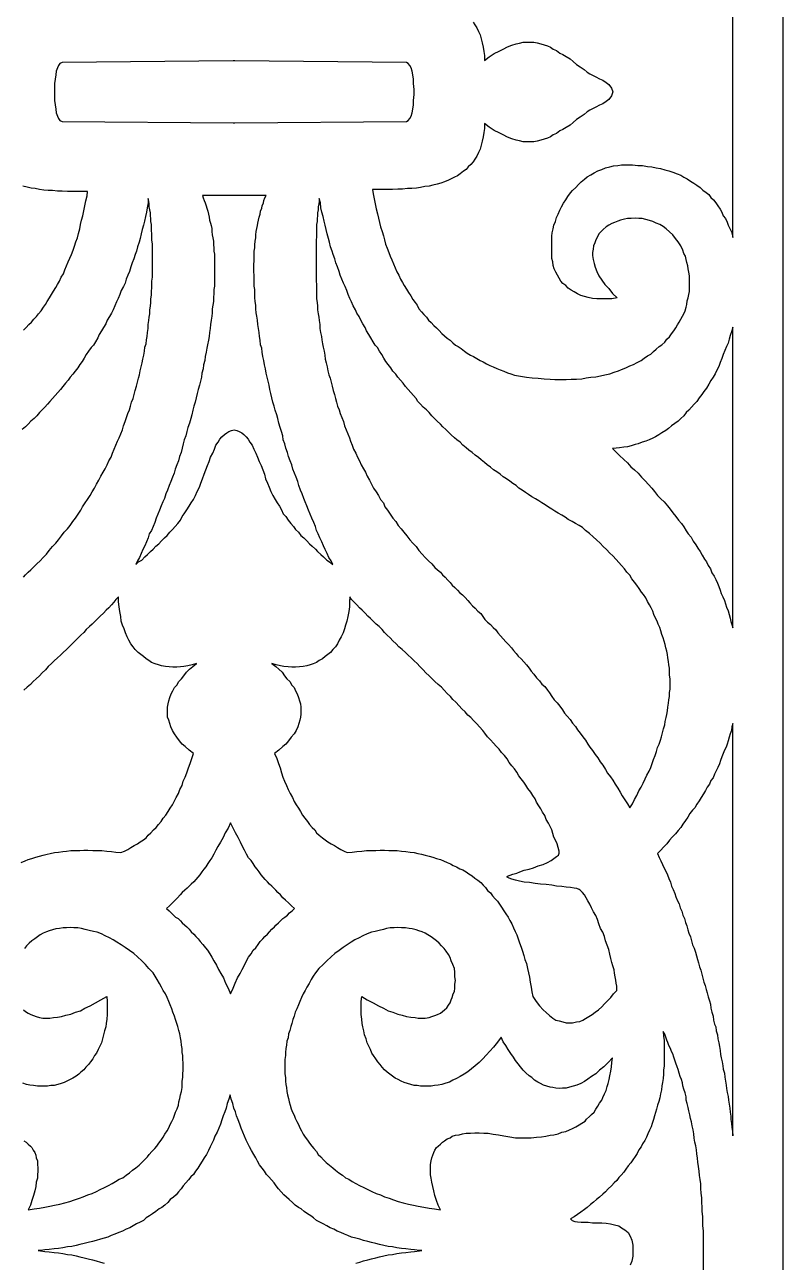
# Model space of a CAD drawing. Extents: x -535 to 535, y -535 to 535.
# Drawn here: x 364.6 to 440, y -1.2 to 121.8 of the extents above; entities that cross this region are included whole.
import ezdxf

# ---------------------------------------------------------------- set-up
doc = ezdxf.new("R2010")
doc.units = 0
doc.layers.add('LAYER_1', color=18, linetype='CONTINUOUS')
doc.layers.add('LAYER_2', color=150, linetype='CONTINUOUS')

msp = doc.modelspace()

# ---------------------------------------------------------------- linework, layer by layer
at = {"layer": 'LAYER_1'}
for points in [[(409.17, 122.07), (409.33, 121.78), (409.54, 121.48), (409.7, 121.14), (409.86, 120.8), (409.97, 120.41), (410.08, 120.01), (410.18, 119.57), (410.24, 119.13), (410.29, 118.74), (410.29, 118.25), (410.77, 118.6), (411.25, 118.94), (411.74, 119.18), (412.16, 119.38), (412.59, 119.62), (413.02, 119.77), (413.45, 119.92), (413.77, 119.97), (414.14, 120.06), (414.52, 120.06), (414.89, 120.06), (415.21, 120.06), (415.53, 120.01), (415.91, 119.92), (416.23, 119.82), (416.55, 119.72), (416.87, 119.57), (417.14, 119.38), (417.46, 119.23), (417.78, 118.99), (418.1, 118.84), (418.42, 118.64), (418.8, 118.4), (419.12, 118.15), (419.44, 117.86), (419.81, 117.62), (420.19, 117.37), (420.51, 117.08), (420.77, 116.93), (421.04, 116.78), (421.36, 116.64), (421.74, 116.44), (422.06, 116.29), (422.38, 116.05), (422.65, 115.85), (422.91, 115.51), (423.07, 115.12), (422.91, 114.73), (422.65, 114.38), (422.38, 114.19), (422.06, 113.94), (421.74, 113.8), (421.36, 113.6), (421.04, 113.45), (420.77, 113.31), (420.51, 113.16), (420.19, 112.87), (419.81, 112.62), (419.44, 112.38), (419.12, 112.08), (418.8, 111.84), (418.42, 111.59), (418.1, 111.4), (417.78, 111.25), (417.46, 111.01), (417.14, 110.86), (416.87, 110.66), (416.55, 110.52), (416.23, 110.42), (415.91, 110.32), (415.53, 110.22), (415.21, 110.18), (414.89, 110.18), (414.52, 110.18), (414.14, 110.18), (413.77, 110.27), (413.45, 110.32), (413.02, 110.47), (412.59, 110.62), (412.16, 110.86), (411.74, 111.06), (411.25, 111.3), (410.77, 111.64), (410.29, 111.99), (410.29, 111.5), (410.24, 111.11), (410.18, 110.66), (410.08, 110.22), (409.97, 109.83), (409.86, 109.44), (409.7, 109.1), (409.54, 108.76), (409.33, 108.46), (409.17, 108.17), (408.95, 107.92), (408.69, 107.68), (408.47, 107.43), (408.21, 107.24), (407.88, 106.99), (407.62, 106.8), (407.3, 106.65), (406.98, 106.5), (406.71, 106.36), (406.33, 106.21), (405.96, 106.06), (405.58, 105.97), (405.16, 105.87), (404.78, 105.77), (404.35, 105.72), (403.93, 105.62), (403.55, 105.57), (403.07, 105.53), (402.64, 105.53), (402.16, 105.48), (401.68, 105.48), (401.15, 105.43), (400.66, 105.43), (400.18, 105.43), (399.7, 105.43), (399.17, 105.43), (399.22, 104.99), (399.33, 104.5), (399.43, 104.01), (399.54, 103.52), (399.65, 103.03), (399.76, 102.59), (399.86, 102.15), (399.97, 101.71), (400.13, 101.27), (400.24, 100.83), (400.34, 100.44), (400.45, 100), (400.61, 99.6), (400.77, 99.16), (400.93, 98.82), (401.09, 98.43), (401.25, 98.04), (401.41, 97.65), (401.57, 97.25), (401.79, 96.91), (401.95, 96.52), (402.16, 96.18), (402.32, 95.88), (402.54, 95.54), (402.75, 95.2), (402.96, 94.86), (403.18, 94.51), (403.39, 94.22), (403.61, 93.93), (403.77, 93.58), (404.03, 93.29), (404.25, 93), (404.52, 92.75), (404.73, 92.46), (405, 92.21), (405.26, 91.92), (405.53, 91.68), (405.8, 91.43), (406.07, 91.14), (406.33, 90.89), (406.6, 90.65), (406.87, 90.45), (407.14, 90.21), (407.4, 89.96), (407.67, 89.82), (407.99, 89.62), (408.31, 89.38), (408.58, 89.18), (408.9, 88.98), (409.22, 88.84), (409.54, 88.64), (409.86, 88.45), (410.18, 88.3), (410.51, 88.1), (410.83, 87.96), (411.15, 87.81), (411.52, 87.66), (411.84, 87.52), (412.22, 87.37), (412.59, 87.22), (412.91, 87.12), (413.29, 86.98), (413.87, 86.88), (414.46, 86.78), (415.05, 86.73), (415.64, 86.68), (416.23, 86.63), (416.82, 86.59), (417.3, 86.54), (417.83, 86.54), (418.42, 86.54), (418.9, 86.59), (419.44, 86.59), (419.97, 86.63), (420.4, 86.73), (420.88, 86.78), (421.36, 86.83), (421.84, 86.93), (422.27, 87.03), (422.75, 87.12), (423.18, 87.27), (423.61, 87.42), (423.93, 87.56), (424.36, 87.71), (424.73, 87.91), (425.11, 88.05), (425.48, 88.25), (425.86, 88.45), (426.18, 88.69), (426.5, 88.89), (426.82, 89.08), (427.09, 89.33), (427.35, 89.57), (427.67, 89.82), (427.94, 90.01), (428.21, 90.26), (428.42, 90.55), (428.69, 90.79), (428.9, 91.09), (429.12, 91.38), (429.33, 91.68), (429.49, 91.97), (429.65, 92.26), (429.81, 92.56), (429.97, 92.85), (430.13, 93.09), (430.24, 93.39), (430.35, 93.73), (430.4, 94.02), (430.45, 94.37), (430.56, 94.66), (430.62, 95), (430.67, 95.3), (430.67, 96.86), (430.62, 97.21), (430.56, 97.55), (430.51, 97.84), (430.4, 98.18), (430.35, 98.48), (430.29, 98.82), (430.13, 99.07), (430.03, 99.41), (429.81, 99.85), (429.55, 100.24), (429.28, 100.58), (429.01, 100.93), (428.69, 101.22), (428.37, 101.51), (428.05, 101.76), (427.73, 101.95), (427.35, 102.1), (427.03, 102.25), (426.71, 102.34), (426.34, 102.44), (425.96, 102.54), (425.64, 102.54), (425.27, 102.59), (424.89, 102.54), (424.52, 102.54), (424.2, 102.49), (423.82, 102.39), (423.56, 102.3), (423.23, 102.15), (422.97, 102.05), (422.65, 101.9), (422.38, 101.71), (422.11, 101.46), (421.9, 101.27), (421.68, 101.02), (421.52, 100.73), (421.36, 100.44), (421.26, 100.14), (421.15, 99.85), (421.1, 99.51), (421.04, 99.16), (421.04, 98.87), (421.1, 98.48), (421.2, 98.09), (421.31, 97.7), (421.47, 97.3), (421.68, 96.86), (421.95, 96.42), (422.27, 95.98), (422.65, 95.59), (423.02, 95.1), (423.5, 94.66), (422.97, 94.56), (422.43, 94.56), (421.95, 94.56), (421.47, 94.56), (421.04, 94.61), (420.61, 94.71), (420.24, 94.81), (419.86, 94.91), (419.54, 95.05), (419.22, 95.25), (418.9, 95.44), (418.63, 95.64), (418.37, 95.88), (418.1, 96.08), (417.89, 96.33), (417.73, 96.62), (417.57, 96.91), (417.4, 97.21), (417.24, 97.55), (417.14, 97.89), (417.08, 98.23), (416.98, 98.58), (416.98, 100.78), (417.03, 101.12), (417.14, 101.51), (417.19, 101.9), (417.35, 102.25), (417.46, 102.64), (417.62, 102.98), (417.78, 103.37), (417.94, 103.72), (418.15, 104.06), (418.37, 104.4), (418.58, 104.74), (418.85, 105.09), (419.06, 105.33), (419.38, 105.62), (419.65, 105.92), (419.92, 106.21), (420.24, 106.46), (420.51, 106.7), (420.88, 106.9), (421.2, 107.09), (421.58, 107.29), (421.95, 107.43), (422.33, 107.58), (422.75, 107.68), (423.13, 107.78), (423.56, 107.83), (423.93, 107.88), (424.46, 107.88), (425, 107.88), (425.53, 107.83), (426.02, 107.83), (426.5, 107.73), (426.92, 107.68), (427.35, 107.58), (427.78, 107.53), (428.21, 107.39), (428.64, 107.29), (429.01, 107.14), (429.44, 106.99), (429.81, 106.85), (430.13, 106.65), (430.45, 106.5), (430.78, 106.26), (431.1, 106.06), (431.42, 105.87), (431.74, 105.62), (432.01, 105.38), (432.33, 105.13), (432.59, 104.94), (432.81, 104.65), (433.08, 104.4), (433.29, 104.11), (433.5, 103.81), (433.72, 103.47), (433.88, 103.18), (434.04, 102.83), (434.25, 102.54), (434.41, 102.2), (434.52, 101.9), (434.68, 101.56), (434.84, 101.22), (434.95, 100.83), (435, 100.66), (435, 115.12), (435, 129.58)], [(364.47, 91.47), (364.74, 91.72), (365, 92.01), (365.27, 92.26), (365.48, 92.55), (365.75, 92.8), (365.97, 93.09), (366.23, 93.38), (366.45, 93.73), (366.66, 94.02), (366.82, 94.31), (367.04, 94.66), (367.25, 95), (367.46, 95.34), (367.68, 95.68), (367.84, 95.98), (368.05, 96.32), (368.21, 96.71), (368.43, 97.05), (368.59, 97.45), (368.75, 97.84), (368.91, 98.23), (369.07, 98.62), (369.23, 98.96), (369.39, 99.4), (369.55, 99.79), (369.66, 100.24), (369.82, 100.63), (369.92, 101.07), (370.08, 101.51), (370.14, 101.95), (370.24, 102.39), (370.35, 102.83), (370.46, 103.32), (370.56, 103.81), (370.67, 104.3), (370.78, 104.79), (370.83, 105.23), (370.3, 105.23), (369.87, 105.23), (369.33, 105.23), (368.85, 105.23), (368.32, 105.28), (367.84, 105.28), (367.36, 105.33), (366.93, 105.33), (366.5, 105.37), (366.07, 105.42), (365.64, 105.52), (365.22, 105.57), (364.84, 105.67), (364.41, 105.77)], [(364.46, 66.91), (364.67, 67.16), (364.94, 67.4), (365.2, 67.65), (365.42, 67.89), (365.79, 68.23), (366.11, 68.53), (366.43, 68.87), (366.76, 69.21), (367.02, 69.55), (367.34, 69.95), (367.67, 70.29), (367.93, 70.63), (368.25, 71.02), (368.52, 71.37), (368.84, 71.71), (369.11, 72.05), (369.38, 72.44), (369.64, 72.78), (369.91, 73.18), (370.18, 73.57), (370.34, 73.91), (370.61, 74.3), (370.82, 74.64), (371.09, 75.04), (371.3, 75.38), (371.52, 75.77), (371.73, 76.16), (371.94, 76.55), (372.16, 76.94), (372.37, 77.34), (372.59, 77.68), (372.8, 78.07), (372.96, 78.46), (373.17, 78.85), (373.33, 79.24), (373.49, 79.64), (373.66, 80.03), (373.82, 80.42), (373.98, 80.76), (374.14, 81.15), (374.3, 81.54), (374.4, 81.94), (374.56, 82.38), (374.72, 82.77), (374.83, 83.16), (374.99, 83.55), (375.1, 83.89), (375.21, 84.29), (375.37, 84.68), (375.47, 85.07), (375.58, 85.46), (375.69, 85.9), (375.79, 86.29), (375.9, 86.68), (376.01, 87.03), (376.06, 87.42), (376.17, 87.81), (376.28, 88.2), (376.33, 88.59), (376.44, 88.98), (376.49, 89.38), (376.54, 89.77), (376.65, 90.11), (376.7, 90.5), (376.76, 90.84), (376.81, 91.24), (376.86, 91.63), (376.86, 92.02), (376.92, 92.41), (376.97, 92.75), (377.02, 93.09), (377.02, 93.49), (377.08, 93.83), (377.13, 94.22), (377.13, 94.56), (377.19, 94.95), (377.19, 95.3), (377.24, 95.69), (377.24, 96.33), (377.29, 96.72), (377.29, 100.04), (377.24, 100.39), (377.24, 101.02), (377.19, 101.37), (377.19, 101.95), (377.13, 102.25), (377.13, 102.54), (377.08, 102.83), (377.08, 103.13), (377.02, 103.42), (376.97, 103.72), (376.97, 104.01), (376.92, 104.25), (376.86, 104.55), (376.86, 104.11), (376.76, 103.62), (376.7, 103.18), (376.6, 102.74), (376.49, 102.3), (376.38, 101.9), (376.28, 101.46), (376.17, 101.02), (376.06, 100.58), (375.95, 100.19), (375.79, 99.75), (375.69, 99.31), (375.58, 98.97), (375.42, 98.53), (375.26, 98.14), (375.15, 97.74), (374.99, 97.3), (374.83, 96.91), (374.67, 96.52), (374.56, 96.13), (374.4, 95.79), (374.19, 95.4), (374.03, 95), (373.87, 94.61), (373.71, 94.27), (373.55, 93.88), (373.39, 93.49), (373.23, 93.14), (373.01, 92.8), (372.8, 92.46), (372.64, 92.07), (372.43, 91.72), (372.21, 91.38), (372, 91.04), (371.84, 90.7), (371.62, 90.31), (371.41, 89.96), (371.19, 89.72), (370.93, 89.38), (370.71, 89.03), (370.5, 88.69), (370.29, 88.35), (370.07, 88.05), (369.86, 87.71), (369.59, 87.37), (369.38, 87.08), (369.11, 86.78), (368.9, 86.49), (368.63, 86.19), (368.36, 85.85), (368.15, 85.56), (367.88, 85.26), (367.61, 84.97), (367.34, 84.68), (367.08, 84.38), (366.86, 84.09), (366.6, 83.8), (366.33, 83.55), (366.06, 83.26), (365.79, 82.96), (365.53, 82.67), (365.2, 82.43), (364.94, 82.13), (364.67, 81.84), (364.35, 81.59)], [(364.24, 38.57), (364.62, 38.72), (364.94, 38.87), (365.31, 38.97), (365.69, 39.11), (366.06, 39.21), (366.43, 39.31), (366.81, 39.41), (367.13, 39.46), (367.56, 39.55), (367.93, 39.6), (368.36, 39.65), (368.73, 39.7), (369.16, 39.75), (369.59, 39.75), (370.07, 39.75), (370.45, 39.8), (370.87, 39.8), (371.36, 39.75), (371.78, 39.75), (372.26, 39.75), (372.75, 39.7), (373.23, 39.65), (373.66, 39.6), (374.14, 39.55), (374.51, 39.7), (374.83, 39.85), (375.15, 40.04), (375.47, 40.24), (375.79, 40.43), (376.06, 40.63), (376.38, 40.83), (376.65, 41.02), (376.86, 41.27), (377.13, 41.51), (377.4, 41.8), (377.67, 42.05), (377.88, 42.34), (378.15, 42.64), (378.36, 42.98), (378.63, 43.27), (378.84, 43.62), (379.06, 43.96), (379.27, 44.3), (379.43, 44.64), (379.65, 45.03), (379.86, 45.43), (380.02, 45.82), (380.23, 46.21), (380.34, 46.65), (380.55, 47.04), (380.72, 47.48), (380.88, 47.97), (381.04, 48.41), (381.2, 48.9), (381.36, 49.39), (380.93, 49.73), (380.55, 50.08), (380.23, 50.32), (379.97, 50.66), (379.7, 51.01), (379.48, 51.35), (379.27, 51.69), (379.11, 52.03), (379, 52.38), (378.9, 52.72), (378.79, 53.01), (378.79, 53.99), (378.84, 54.33), (378.9, 54.63), (379, 54.97), (379.16, 55.31), (379.32, 55.61), (379.48, 55.95), (379.7, 56.19), (379.91, 56.54), (380.18, 56.83), (380.39, 57.12), (380.66, 57.47), (380.98, 57.76), (381.3, 58.05), (381.68, 58.35), (381.25, 58.2), (380.82, 58.1), (380.39, 58.05), (380.07, 58), (379.7, 57.96), (379.32, 57.96), (378.95, 58), (378.58, 58.05), (378.2, 58.1), (377.88, 58.2), (377.56, 58.3), (377.19, 58.44), (376.92, 58.64), (376.65, 58.79), (376.38, 59.03), (376.12, 59.23), (375.85, 59.42), (375.58, 59.72), (375.37, 60.01), (375.15, 60.3), (374.94, 60.65), (374.78, 60.99), (374.62, 61.38), (374.46, 61.77), (374.3, 62.16), (374.19, 62.56), (374.14, 63), (374.03, 63.49), (373.98, 63.98), (373.92, 64.46), (373.92, 64.95), (373.66, 64.71), (373.44, 64.42), (373.23, 64.17), (372.96, 63.88), (372.69, 63.63), (372.43, 63.34), (372.1, 63.05), (371.84, 62.8), (371.57, 62.51), (371.3, 62.26), (371.03, 62.02), (370.71, 61.72), (370.45, 61.43), (370.18, 61.14), (369.91, 60.89), (369.59, 60.6), (369.32, 60.3), (369, 60.01), (368.73, 59.72), (368.41, 59.42), (368.15, 59.18), (367.83, 58.89), (367.5, 58.59), (367.24, 58.35), (366.92, 58.05), (366.65, 57.71), (366.33, 57.42), (366.06, 57.12), (365.74, 56.83), (365.42, 56.54), (365.15, 56.24), (364.83, 56), (364.51, 55.7)], [(364.51, 10.92), (364.72, 10.78), (364.94, 10.58), (365.15, 10.38), (365.31, 10.24), (365.42, 9.99), (365.58, 9.75), (365.69, 9.5), (365.74, 9.21), (365.85, 8.92), (365.85, 8.57), (365.9, 8.23), (365.9, 7.89), (365.85, 7.55), (365.85, 7.2), (365.74, 6.81), (365.69, 6.37), (365.58, 5.93), (365.47, 5.49), (365.31, 5), (365.15, 4.51), (364.94, 4.07), (365.53, 4.17), (366.06, 4.22), (366.6, 4.32), (367.08, 4.41), (367.56, 4.51), (368.09, 4.61), (368.57, 4.76), (369.06, 4.9), (369.54, 5.05), (370.02, 5.2), (370.39, 5.34), (370.87, 5.54), (371.3, 5.69), (371.73, 5.88), (372.1, 6.08), (372.53, 6.27), (372.91, 6.47), (373.28, 6.67), (373.6, 6.86), (373.98, 7.11), (374.35, 7.25), (374.67, 7.5), (374.99, 7.74), (375.31, 7.99), (375.63, 8.23), (375.95, 8.48), (376.22, 8.77), (376.49, 9.01), (376.81, 9.31), (376.97, 9.55), (377.24, 9.85), (377.51, 10.14), (377.72, 10.38), (377.93, 10.68), (378.15, 10.97), (378.36, 11.27), (378.52, 11.56), (378.74, 11.9), (378.9, 12.2), (379.06, 12.54), (379.22, 12.83), (379.38, 13.17), (379.48, 13.47), (379.59, 13.76), (379.75, 14.1), (379.86, 14.45), (379.91, 14.79), (380.02, 15.13), (380.07, 15.47), (380.18, 15.82), (380.23, 16.21), (380.23, 16.84), (380.29, 17.19), (380.29, 17.58), (380.34, 17.92), (380.34, 18.66), (380.29, 19), (380.29, 19.39), (380.23, 19.68), (380.23, 20.07), (380.18, 20.42), (380.13, 20.81), (380.07, 21.15), (380.02, 21.54), (379.91, 21.89), (379.81, 22.28), (379.7, 22.57), (379.59, 22.96), (379.48, 23.31), (379.32, 23.7), (379.22, 24.04), (379.06, 24.43), (378.9, 24.77), (378.74, 25.16), (378.58, 25.51), (378.36, 25.85), (378.2, 26.19), (377.99, 26.54), (377.77, 26.93), (377.56, 27.27), (377.35, 27.61), (376.92, 28.05), (376.6, 28.44), (376.22, 28.79), (375.79, 29.18), (375.42, 29.52), (374.99, 29.81), (374.56, 30.11), (374.19, 30.4), (373.76, 30.65), (373.39, 30.89), (373.01, 31.09), (372.59, 31.28), (372.21, 31.48), (371.78, 31.63), (371.41, 31.72), (370.98, 31.82), (370.61, 31.92), (370.23, 32.02), (369.86, 32.07), (369.48, 32.07), (369.11, 32.11), (368.73, 32.07), (368.41, 32.07), (368.04, 32.02), (367.67, 31.97), (367.34, 31.87), (367.02, 31.77), (366.76, 31.67), (366.43, 31.53), (366.11, 31.38), (365.85, 31.18), (365.58, 30.99), (365.31, 30.79), (365.04, 30.55), (364.78, 30.3), (364.56, 30.01)], [(364.46, 23.94), (364.67, 23.75), (364.94, 23.6), (365.2, 23.45), (365.47, 23.35), (365.74, 23.26), (366.06, 23.16), (366.38, 23.11), (366.76, 23.11), (367.08, 23.11), (367.45, 23.16), (367.83, 23.21), (368.25, 23.26), (368.68, 23.4), (369.16, 23.5), (369.64, 23.7), (370.13, 23.84), (370.55, 24.09), (371.09, 24.33), (371.62, 24.63), (372.16, 24.92), (372.75, 25.26), (372.8, 24.77), (372.8, 23.45), (372.75, 23.01), (372.69, 22.57), (372.64, 22.23), (372.53, 21.84), (372.43, 21.45), (372.32, 21.05), (372.21, 20.66), (372.05, 20.32), (371.89, 19.98), (371.73, 19.63), (371.52, 19.39), (371.36, 19.05), (371.14, 18.75), (370.93, 18.51), (370.66, 18.22), (370.45, 17.97), (370.18, 17.73), (369.96, 17.53), (369.7, 17.33), (369.38, 17.14), (369.11, 16.99), (368.79, 16.84), (368.52, 16.7), (368.2, 16.6), (367.88, 16.5), (367.5, 16.4), (367.18, 16.4), (366.86, 16.36), (366.54, 16.36), (366.22, 16.36), (365.85, 16.36), (365.47, 16.4), (365.1, 16.45), (364.78, 16.5), (364.4, 16.65)], [(432.06, -1.98), (432.06, 1.98), (432.01, 2.47), (432.01, 3.4), (431.95, 3.89), (431.95, 4.33), (431.9, 4.77), (431.9, 5.26), (431.85, 5.7), (431.79, 6.19), (431.79, 6.63), (431.74, 7.07), (431.68, 7.46), (431.63, 7.9), (431.58, 8.35), (431.52, 8.79), (431.47, 9.18), (431.42, 9.62), (431.36, 10.01), (431.31, 10.4), (431.2, 10.79), (431.15, 11.18), (431.1, 11.62), (431.04, 12.02), (430.94, 12.41), (430.88, 12.8), (430.78, 13.14), (430.72, 13.48), (430.62, 13.88), (430.56, 14.22), (430.45, 14.61), (430.35, 14.95), (430.35, 15.3), (430.24, 15.69), (430.13, 16.03), (430.03, 16.37), (429.97, 16.67), (429.87, 17.01), (429.76, 17.3), (429.65, 17.64), (429.55, 17.99), (429.44, 18.28), (429.33, 18.62), (429.22, 18.92), (429.12, 19.21), (429.01, 19.55), (428.9, 19.8), (428.8, 20.09), (428.64, 20.38), (428.53, 20.68), (428.42, 20.92), (428.32, 21.22), (428.21, 21.51), (428.05, 21.76), (428.1, 21.31), (428.15, 20.87), (428.15, 18.38), (428.1, 17.94), (428.1, 17.55), (428.05, 17.11), (427.99, 16.71), (427.94, 16.37), (427.89, 15.98), (427.78, 15.59), (427.73, 15.2), (427.62, 14.81), (427.51, 14.46), (427.41, 14.07), (427.3, 13.73), (427.19, 13.39), (427.09, 13.04), (426.98, 12.65), (426.87, 12.31), (426.71, 11.97), (426.55, 11.62), (426.39, 11.28), (426.23, 10.94), (426.02, 10.6), (425.86, 10.3), (425.64, 10.01), (425.48, 9.67), (425.27, 9.37), (425.05, 9.03), (424.84, 8.74), (424.57, 8.44), (424.36, 8.1), (424.14, 7.81), (423.88, 7.51), (423.66, 7.27), (423.45, 6.98), (423.18, 6.73), (422.91, 6.44), (422.59, 6.14), (422.33, 5.85), (422.06, 5.6), (421.74, 5.31), (421.42, 5.07), (421.15, 4.82), (420.83, 4.58), (420.51, 4.28), (420.24, 4.09), (419.86, 3.84), (419.54, 3.6), (419.22, 3.35), (418.85, 3.16), (419.01, 3.01), (419.28, 2.91), (419.54, 2.86), (419.92, 2.82), (420.29, 2.82), (420.61, 2.82), (421.04, 2.77), (421.47, 2.77), (421.95, 2.77), (422.38, 2.72), (422.81, 2.67), (423.23, 2.57), (423.66, 2.47), (423.93, 2.28), (424.25, 2.08), (424.57, 1.79), (424.79, 1.44), (424.95, 1.05), (425.05, 0.56), (425.05, -0.56), (424.95, -1.05), (424.79, -1.44)], [(397.52, -1.25), (397.89, -1.15), (398.26, -1), (398.69, -0.91), (399.07, -0.81), (399.49, -0.71), (399.87, -0.61), (400.3, -0.51), (400.72, -0.42), (401.15, -0.37), (401.58, -0.27), (402.06, -0.22), (402.49, -0.17), (402.97, -0.12), (403.34, -0.07), (403.83, -0.02), (404.07, 0), (403.83, 0.03), (403.34, 0.08), (402.97, 0.12), (402.49, 0.17), (402.06, 0.22), (401.58, 0.27), (401.15, 0.37), (400.72, 0.42), (400.3, 0.52), (399.87, 0.61), (399.49, 0.71), (399.07, 0.81), (398.69, 0.91), (398.26, 1.01), (397.89, 1.15), (397.52, 1.25), (397.09, 1.35), (396.71, 1.49), (396.39, 1.64), (396.02, 1.79), (395.64, 1.94), (395.32, 2.13), (394.95, 2.28), (394.63, 2.47), (394.25, 2.67), (393.93, 2.82), (393.61, 3.01), (393.29, 3.26), (393.02, 3.45), (392.7, 3.65), (392.38, 3.89), (392.06, 4.14), (391.79, 4.28), (391.47, 4.53), (391.2, 4.77), (390.88, 5.07), (390.62, 5.31), (390.35, 5.56), (390.08, 5.85), (389.81, 6.14), (389.6, 6.44), (389.39, 6.73), (389.12, 7.03), (388.85, 7.32), (388.64, 7.56), (388.42, 7.91), (388.21, 8.2), (387.94, 8.54), (387.73, 8.88), (387.57, 9.23), (387.35, 9.57), (387.14, 9.96), (386.93, 10.3), (386.76, 10.65), (386.6, 10.99), (386.44, 11.38), (386.28, 11.77), (386.12, 12.16), (385.96, 12.56), (385.8, 13), (385.64, 13.39), (385.53, 13.78), (385.37, 14.17), (385.27, 14.61), (385.11, 15.05), (385, 15.49), (384.89, 15.05), (384.73, 14.61), (384.63, 14.17), (384.47, 13.78), (384.3, 13.39), (384.2, 13), (384.04, 12.56), (383.88, 12.16), (383.72, 11.77), (383.5, 11.38), (383.34, 10.99), (383.18, 10.65), (383.02, 10.3), (382.86, 9.96), (382.65, 9.57), (382.43, 9.23), (382.22, 8.88), (382, 8.54), (381.79, 8.2), (381.58, 7.91), (381.36, 7.56), (381.1, 7.32), (380.88, 7.03), (380.61, 6.73), (380.35, 6.44), (380.13, 6.14), (379.87, 5.85), (379.65, 5.56), (379.38, 5.31), (379.06, 5.07), (378.8, 4.77), (378.53, 4.53), (378.21, 4.28), (377.94, 4.14), (377.62, 3.89), (377.3, 3.65), (376.98, 3.45), (376.66, 3.26), (376.39, 3.01), (376.07, 2.82), (375.69, 2.67), (375.37, 2.47), (375.05, 2.28), (374.68, 2.13), (374.3, 1.94), (373.93, 1.79), (373.55, 1.64), (373.18, 1.49), (372.86, 1.35), (372.48, 1.25), (372.11, 1.15), (371.68, 1.01), (371.31, 0.91), (370.88, 0.81), (370.51, 0.71), (370.08, 0.61), (369.7, 0.52), (369.28, 0.42), (368.85, 0.37), (368.37, 0.27), (367.94, 0.22), (367.51, 0.17), (367.03, 0.12), (366.6, 0.08), (366.17, 0.03), (365.93, 0), (366.17, -0.02), (366.6, -0.07), (367.03, -0.12), (367.51, -0.17), (367.94, -0.22), (368.37, -0.27), (368.85, -0.37), (369.28, -0.42), (369.7, -0.51), (370.08, -0.61), (370.51, -0.71), (370.88, -0.81), (371.31, -0.91), (371.68, -1), (372.11, -1.15), (372.48, -1.25)]]:
    msp.add_lwpolyline(points, dxfattribs=at)
for points in [[(367.56, 115.12), (367.56, 114.29), (367.61, 113.85), (367.67, 113.41), (367.72, 113.06), (367.83, 112.72), (367.93, 112.48), (368.09, 112.28), (368.31, 112.18), (385.31, 112.04), (385.48, 112.04), (402.54, 112.18), (402.7, 112.28), (402.86, 112.48), (403.02, 112.72), (403.12, 113.06), (403.18, 113.41), (403.23, 113.85), (403.23, 114.29), (403.29, 114.87), (403.29, 115.12), (403.29, 115.37), (403.23, 115.95), (403.23, 116.39), (403.18, 116.83), (403.12, 117.18), (403.02, 117.52), (402.86, 117.76), (402.7, 117.96), (402.54, 118.06), (385.48, 118.2), (385.31, 118.2), (368.31, 118.06), (368.09, 117.96), (367.93, 117.76), (367.83, 117.52), (367.72, 117.18), (367.67, 116.83), (367.61, 116.39), (367.56, 115.95)], [(395.05, 68.53), (394.83, 68.87), (394.67, 69.26), (394.46, 69.65), (394.3, 70.04), (394.14, 70.44), (393.93, 70.83), (393.76, 71.22), (393.6, 71.56), (393.5, 71.95), (393.34, 72.34), (393.12, 72.78), (392.96, 73.18), (392.8, 73.57), (392.64, 74.01), (392.48, 74.4), (392.32, 74.74), (392.16, 75.18), (392, 75.57), (391.84, 76.01), (391.73, 76.41), (391.57, 76.85), (391.41, 77.24), (391.25, 77.63), (391.14, 78.07), (390.98, 78.46), (390.82, 78.9), (390.72, 79.29), (390.56, 79.73), (390.45, 80.17), (390.29, 80.57), (390.24, 80.96), (390.13, 81.4), (389.97, 81.79), (389.86, 82.23), (389.75, 82.67), (389.65, 83.06), (389.49, 83.5), (389.38, 83.89), (389.27, 84.29), (389.17, 84.73), (389.06, 85.17), (388.95, 85.56), (388.9, 86), (388.79, 86.39), (388.68, 86.78), (388.58, 87.17), (388.52, 87.61), (388.42, 88.01), (388.36, 88.45), (388.26, 88.84), (388.2, 89.28), (388.15, 89.67), (388.04, 90.01), (387.99, 90.45), (387.94, 90.84), (387.88, 91.24), (387.83, 91.63), (387.77, 92.02), (387.72, 92.46), (387.67, 92.85), (387.61, 93.19), (387.56, 93.58), (387.56, 93.93), (387.51, 94.32), (387.45, 94.71), (387.45, 95.49), (387.4, 95.84), (387.4, 96.91), (387.35, 97.25), (387.35, 97.99), (387.4, 98.33), (387.4, 99.31), (387.45, 99.65), (387.45, 99.95), (387.51, 100.29), (387.56, 100.63), (387.56, 100.93), (387.61, 101.27), (387.67, 101.56), (387.72, 101.86), (387.77, 102.1), (387.83, 102.39), (387.88, 102.69), (387.99, 102.98), (388.04, 103.27), (388.15, 103.57), (388.2, 103.81), (388.31, 104.11), (388.36, 104.35), (388.47, 104.6), (388.58, 104.84), (385.42, 104.84), (382.27, 104.84), (382.32, 104.6), (382.43, 104.35), (382.53, 104.11), (382.64, 103.81), (382.69, 103.57), (382.8, 103.27), (382.85, 102.98), (382.91, 102.69), (382.96, 102.39), (383.07, 102.1), (383.12, 101.86), (383.18, 101.56), (383.18, 101.27), (383.23, 100.93), (383.28, 100.63), (383.34, 100.29), (383.34, 99.95), (383.39, 99.65), (383.39, 99.31), (383.44, 99.02), (383.44, 95.84), (383.39, 95.49), (383.39, 95.1), (383.34, 94.71), (383.34, 94.32), (383.28, 93.93), (383.23, 93.58), (383.23, 93.19), (383.18, 92.85), (383.12, 92.46), (383.07, 92.02), (383.01, 91.63), (382.96, 91.24), (382.91, 90.84), (382.85, 90.45), (382.75, 90.01), (382.69, 89.67), (382.64, 89.28), (382.53, 88.84), (382.48, 88.45), (382.37, 88.01), (382.32, 87.61), (382.21, 87.17), (382.16, 86.78), (382.05, 86.39), (381.95, 86), (381.84, 85.56), (381.73, 85.17), (381.62, 84.73), (381.52, 84.29), (381.41, 83.89), (381.3, 83.5), (381.2, 83.06), (381.09, 82.67), (380.98, 82.23), (380.82, 81.79), (380.72, 81.4), (380.61, 80.96), (380.45, 80.57), (380.34, 80.17), (380.23, 79.73), (380.13, 79.29), (379.97, 78.9), (379.86, 78.46), (379.7, 78.07), (379.54, 77.63), (379.43, 77.24), (379.27, 76.85), (379.11, 76.41), (378.95, 76.01), (378.79, 75.57), (378.63, 75.18), (378.47, 74.74), (378.31, 74.4), (378.15, 74.01), (377.99, 73.57), (377.83, 73.18), (377.67, 72.78), (377.51, 72.34), (377.35, 71.95), (377.19, 71.56), (376.97, 71.22), (376.86, 70.83), (376.7, 70.44), (376.54, 70.04), (376.33, 69.65), (376.17, 69.26), (376.01, 68.87), (375.79, 68.53), (375.63, 68.18), (375.9, 68.43), (376.22, 68.62), (376.54, 68.92), (376.81, 69.16), (377.08, 69.46), (377.35, 69.7), (377.61, 69.99), (377.93, 70.24), (378.2, 70.53), (378.47, 70.83), (378.74, 71.07), (379, 71.37), (379.27, 71.66), (379.54, 71.95), (379.81, 72.25), (380.07, 72.59), (380.23, 72.93), (380.45, 73.22), (380.72, 73.62), (380.93, 73.96), (381.14, 74.3), (381.36, 74.64), (381.57, 75.04), (381.73, 75.43), (381.95, 75.87), (382.11, 76.26), (382.27, 76.7), (382.43, 77.14), (382.59, 77.58), (382.75, 78.02), (382.91, 78.41), (383.07, 78.85), (383.28, 79.24), (383.44, 79.64), (383.6, 80.03), (383.82, 80.32), (383.98, 80.61), (384.19, 80.86), (384.46, 81.1), (384.67, 81.25), (384.89, 81.4), (385.15, 81.5), (385.42, 81.54), (385.69, 81.5), (385.9, 81.4), (386.17, 81.25), (386.38, 81.1), (386.6, 80.86), (386.81, 80.61), (386.97, 80.32), (387.19, 80.03), (387.35, 79.64), (387.56, 79.24), (387.72, 78.85), (387.88, 78.41), (388.1, 78.02), (388.26, 77.58), (388.42, 77.14), (388.52, 76.7), (388.74, 76.26), (388.9, 75.87), (389.06, 75.43), (389.27, 75.04), (389.49, 74.64), (389.7, 74.3), (389.91, 73.96), (390.13, 73.62), (390.29, 73.22), (390.56, 72.93), (390.77, 72.59), (391.04, 72.25), (391.3, 71.95), (391.52, 71.66), (391.79, 71.37), (392.05, 71.07), (392.32, 70.83), (392.64, 70.53), (392.91, 70.24), (393.18, 69.99), (393.5, 69.7), (393.71, 69.46), (394.03, 69.16), (394.3, 68.92), (394.62, 68.62), (394.89, 68.43), (395.21, 68.18)], [(428.69, 57.17), (428.69, 57.86), (428.64, 58.2), (428.58, 58.54), (428.53, 58.89), (428.48, 59.23), (428.42, 59.57), (428.32, 59.91), (428.26, 60.21), (428.15, 60.55), (428.05, 60.89), (427.94, 61.23), (427.83, 61.58), (427.73, 61.92), (427.57, 62.26), (427.46, 62.56), (427.3, 62.85), (427.14, 63.19), (427.03, 63.53), (426.87, 63.88), (426.71, 64.17), (426.5, 64.51), (426.34, 64.86), (426.12, 65.2), (425.91, 65.44), (425.69, 65.79), (425.43, 66.13), (425.21, 66.42), (424.95, 66.76), (424.73, 67.11), (424.46, 67.4), (424.2, 67.74), (423.93, 68.09), (423.66, 68.38), (423.39, 68.67), (423.07, 69.02), (422.75, 69.31), (422.43, 69.65), (422.11, 69.95), (421.79, 70.29), (421.42, 70.63), (421.1, 70.92), (420.72, 71.27), (420.35, 71.56), (420.03, 71.85), (419.7, 72.05), (419.33, 72.25), (419.01, 72.44), (418.63, 72.64), (418.31, 72.88), (417.99, 73.08), (417.62, 73.27), (417.3, 73.47), (416.98, 73.67), (416.66, 73.86), (416.34, 74.11), (416.01, 74.3), (415.69, 74.5), (415.37, 74.69), (415, 74.89), (414.68, 75.13), (414.36, 75.33), (414.04, 75.57), (413.71, 75.77), (413.45, 76.01), (413.13, 76.21), (412.81, 76.45), (412.48, 76.7), (412.16, 76.9), (411.84, 77.14), (411.52, 77.38), (411.2, 77.58), (410.88, 77.83), (410.56, 78.07), (410.29, 78.31), (409.97, 78.56), (409.7, 78.8), (409.38, 79.05), (409.06, 79.29), (408.74, 79.54), (408.47, 79.78), (408.15, 80.03), (407.88, 80.32), (407.56, 80.57), (407.3, 80.76), (406.98, 81.06), (406.76, 81.3), (406.44, 81.59), (406.17, 81.84), (405.91, 82.13), (405.58, 82.43), (405.32, 82.67), (405.05, 82.96), (404.78, 83.26), (404.52, 83.55), (404.19, 83.8), (403.93, 84.09), (403.66, 84.38), (403.5, 84.68), (403.23, 84.97), (402.96, 85.26), (402.7, 85.56), (402.43, 85.85), (402.22, 86.19), (401.95, 86.49), (401.68, 86.78), (401.47, 87.08), (401.2, 87.37), (400.99, 87.71), (400.72, 88.05), (400.5, 88.35), (400.29, 88.69), (400.08, 89.03), (399.86, 89.38), (399.65, 89.72), (399.43, 89.96), (399.22, 90.31), (399.01, 90.7), (398.79, 91.04), (398.58, 91.38), (398.42, 91.72), (398.2, 92.07), (397.99, 92.46), (397.83, 92.8), (397.62, 93.14), (397.46, 93.49), (397.24, 93.88), (397.08, 94.27), (396.92, 94.61), (396.76, 95), (396.6, 95.4), (396.44, 95.79), (396.28, 96.13), (396.12, 96.52), (395.96, 96.91), (395.85, 97.3), (395.69, 97.74), (395.53, 98.14), (395.42, 98.53), (395.26, 98.97), (395.16, 99.31), (395, 99.75), (394.89, 100.19), (394.78, 100.58), (394.67, 101.02), (394.57, 101.46), (394.46, 101.9), (394.35, 102.3), (394.25, 102.74), (394.14, 103.18), (394.03, 103.62), (393.98, 104.11), (393.87, 104.55), (393.87, 104.25), (393.82, 104.01), (393.76, 103.72), (393.76, 103.42), (393.71, 103.13), (393.71, 102.83), (393.66, 102.54), (393.66, 102.25), (393.6, 101.95), (393.6, 100.73), (393.55, 100.39), (393.55, 96.33), (393.6, 95.98), (393.6, 94.56), (393.66, 94.22), (393.71, 93.83), (393.71, 93.49), (393.76, 93.09), (393.82, 92.75), (393.87, 92.41), (393.93, 92.02), (393.93, 91.63), (393.98, 91.24), (394.09, 90.84), (394.14, 90.5), (394.19, 90.11), (394.25, 89.77), (394.35, 89.38), (394.41, 88.98), (394.46, 88.59), (394.57, 88.2), (394.67, 87.81), (394.73, 87.42), (394.83, 87.03), (394.94, 86.68), (395.05, 86.29), (395.16, 85.9), (395.26, 85.46), (395.37, 85.07), (395.48, 84.68), (395.58, 84.29), (395.69, 83.89), (395.85, 83.55), (395.96, 83.16), (396.12, 82.77), (396.28, 82.38), (396.39, 81.94), (396.55, 81.54), (396.71, 81.15), (396.87, 80.76), (396.97, 80.42), (397.13, 80.03), (397.29, 79.64), (397.51, 79.24), (397.67, 78.85), (397.88, 78.46), (398.04, 78.07), (398.26, 77.68), (398.47, 77.34), (398.63, 76.94), (398.85, 76.55), (399.06, 76.16), (399.27, 75.77), (399.54, 75.38), (399.76, 75.04), (399.97, 74.64), (400.24, 74.3), (400.4, 73.91), (400.66, 73.57), (400.93, 73.18), (401.2, 72.78), (401.47, 72.44), (401.73, 72.05), (402, 71.71), (402.27, 71.37), (402.59, 71.02), (402.86, 70.63), (403.18, 70.29), (403.5, 69.95), (403.77, 69.55), (404.09, 69.21), (404.41, 68.87), (404.73, 68.53), (405.05, 68.23), (405.37, 67.89), (405.64, 67.65), (405.91, 67.4), (406.12, 67.16), (406.39, 66.91), (406.65, 66.62), (406.87, 66.37), (407.08, 66.13), (407.35, 65.88), (407.62, 65.64), (407.83, 65.35), (408.1, 65.15), (408.37, 64.9), (408.63, 64.61), (408.85, 64.37), (409.11, 64.07), (409.38, 63.83), (409.65, 63.53), (409.92, 63.29), (410.13, 63), (410.34, 62.7), (410.61, 62.46), (410.88, 62.21), (411.15, 61.92), (411.41, 61.67), (411.63, 61.38), (411.9, 61.09), (412.16, 60.79), (412.43, 60.5), (412.7, 60.21), (412.97, 59.91), (413.18, 59.62), (413.45, 59.33), (413.66, 59.08), (413.93, 58.79), (414.2, 58.49), (414.46, 58.2), (414.73, 57.86), (414.94, 57.56), (415.21, 57.27), (415.48, 56.93), (415.75, 56.63), (416.01, 56.29), (416.28, 56.05), (416.55, 55.7), (416.76, 55.41), (416.98, 55.07), (417.24, 54.73), (417.51, 54.43), (417.78, 54.09), (418.05, 53.75), (418.26, 53.4), (418.53, 53.11), (418.8, 52.77), (419.06, 52.42), (419.33, 52.08), (419.54, 51.74), (419.81, 51.4), (420.08, 51.05), (420.35, 50.71), (420.56, 50.32), (420.77, 50.03), (421.04, 49.68), (421.31, 49.29), (421.58, 48.95), (421.79, 48.56), (422.06, 48.22), (422.33, 47.82), (422.54, 47.43), (422.81, 47.09), (423.07, 46.75), (423.29, 46.36), (423.56, 45.96), (423.77, 45.57), (423.98, 45.18), (424.25, 44.79), (424.52, 44.4), (424.73, 44.01), (425, 44.4), (425.21, 44.84), (425.43, 45.23), (425.64, 45.67), (425.86, 46.06), (426.07, 46.45), (426.28, 46.89), (426.44, 47.24), (426.66, 47.63), (426.82, 48.02), (426.98, 48.41), (427.09, 48.8), (427.25, 49.19), (427.41, 49.59), (427.51, 49.98), (427.67, 50.32), (427.78, 50.71), (427.89, 51.05), (427.99, 51.45), (428.1, 51.84), (428.21, 52.23), (428.26, 52.57), (428.37, 52.96), (428.42, 53.26), (428.48, 53.65), (428.53, 53.99), (428.58, 54.38), (428.64, 54.73), (428.69, 55.07), (428.69, 55.46), (428.74, 55.8), (428.74, 56.83)], [(434.89, 91.38), (434.73, 90.94), (434.63, 90.55), (434.52, 90.16), (434.36, 89.82), (434.2, 89.42), (434.04, 89.03), (433.88, 88.64), (433.72, 88.25), (433.61, 87.86), (433.4, 87.47), (433.24, 87.12), (433.02, 86.78), (432.81, 86.44), (432.59, 86.1), (432.38, 85.7), (432.11, 85.36), (431.9, 85.07), (431.63, 84.73), (431.42, 84.38), (431.15, 84.09), (430.88, 83.8), (430.62, 83.5), (430.35, 83.26), (430.13, 82.96), (429.81, 82.67), (429.55, 82.43), (429.22, 82.18), (428.9, 81.94), (428.58, 81.69), (428.32, 81.5), (427.94, 81.25), (427.62, 81.06), (427.3, 80.86), (427.03, 80.71), (426.66, 80.57), (426.34, 80.42), (425.96, 80.32), (425.59, 80.17), (425.27, 80.08), (424.89, 79.98), (424.52, 79.88), (424.14, 79.83), (423.72, 79.78), (423.39, 79.73), (423.02, 79.69), (423.39, 79.34), (423.72, 79), (424.14, 78.61), (424.52, 78.27), (424.84, 77.87), (425.21, 77.58), (425.59, 77.24), (425.91, 76.85), (426.28, 76.5), (426.6, 76.11), (426.92, 75.77), (427.19, 75.43), (427.51, 75.04), (427.83, 74.69), (428.15, 74.4), (428.48, 74.01), (428.74, 73.67), (429.01, 73.32), (429.33, 72.93), (429.6, 72.59), (429.87, 72.25), (430.13, 71.9), (430.35, 71.51), (430.56, 71.22), (430.83, 70.88), (431.04, 70.48), (431.31, 70.14), (431.52, 69.8), (431.74, 69.46), (431.95, 69.11), (432.17, 68.72), (432.38, 68.43), (432.54, 68.09), (432.75, 67.74), (432.91, 67.35), (433.13, 67.01), (433.29, 66.67), (433.45, 66.32), (433.61, 65.98), (433.72, 65.64), (433.82, 65.3), (433.98, 64.95), (434.15, 64.61), (434.25, 64.27), (434.36, 63.93), (434.52, 63.58), (434.63, 63.19), (434.73, 62.85), (434.79, 62.51), (434.89, 62.21), (435, 61.87), (435, 91.77)], [(423.39, 26.58), (423.34, 26.88), (423.29, 27.22), (423.23, 27.56), (423.18, 27.91), (423.07, 28.3), (422.97, 28.64), (422.86, 29.03), (422.75, 29.47), (422.65, 29.91), (422.49, 30.35), (422.33, 30.79), (422.22, 31.23), (422.06, 31.63), (421.84, 32.02), (421.68, 32.46), (421.52, 32.9), (421.36, 33.29), (421.15, 33.68), (420.93, 34.07), (420.77, 34.41), (420.56, 34.76), (420.4, 35.05), (420.24, 35.34), (420.03, 35.59), (419.81, 35.83), (419.7, 35.88), (419.49, 35.98), (419.22, 36.03), (418.85, 36.08), (418.42, 36.13), (417.99, 36.18), (417.46, 36.23), (416.98, 36.32), (416.44, 36.37), (415.85, 36.42), (415.32, 36.47), (414.78, 36.57), (414.25, 36.62), (413.77, 36.71), (413.39, 36.81), (413.02, 36.91), (412.75, 37.01), (412.54, 37.11), (412.54, 37.16), (412.64, 37.25), (412.86, 37.3), (413.13, 37.4), (413.5, 37.5), (413.82, 37.64), (414.25, 37.79), (414.73, 37.89), (415.16, 38.04), (415.64, 38.23), (416.12, 38.38), (416.55, 38.57), (416.92, 38.77), (417.19, 38.97), (417.46, 39.16), (417.67, 39.31), (417.73, 39.5), (417.73, 39.7), (417.62, 40.04), (417.51, 40.43), (417.35, 40.78), (417.19, 41.07), (417.08, 41.46), (416.98, 41.8), (416.82, 42.15), (416.66, 42.49), (416.44, 42.83), (416.28, 43.22), (416.07, 43.57), (415.91, 43.91), (415.69, 44.2), (415.48, 44.55), (415.32, 44.89), (415.1, 45.23), (414.89, 45.57), (414.62, 45.92), (414.41, 46.26), (414.2, 46.55), (413.93, 46.89), (413.71, 47.19), (413.5, 47.53), (413.29, 47.87), (413.02, 48.17), (412.75, 48.51), (412.54, 48.85), (412.27, 49.19), (412, 49.49), (411.74, 49.83), (411.47, 50.12), (411.2, 50.42), (410.88, 50.76), (410.61, 51.05), (410.34, 51.4), (410.13, 51.69), (409.81, 52.03), (409.54, 52.33), (409.22, 52.67), (408.95, 52.96), (408.63, 53.21), (408.37, 53.55), (408.05, 53.84), (407.78, 54.14), (407.46, 54.48), (407.14, 54.77), (406.92, 55.07), (406.6, 55.36), (406.28, 55.7), (406.01, 56), (405.69, 56.24), (405.37, 56.54), (405.1, 56.83), (404.78, 57.12), (404.46, 57.42), (404.19, 57.71), (403.87, 58.05), (403.61, 58.35), (403.29, 58.59), (403.02, 58.89), (402.7, 59.18), (402.43, 59.42), (402.11, 59.72), (401.79, 60.01), (401.52, 60.3), (401.2, 60.6), (400.93, 60.89), (400.61, 61.14), (400.34, 61.43), (400.13, 61.72), (399.81, 62.02), (399.54, 62.26), (399.27, 62.51), (398.95, 62.8), (398.69, 63.05), (398.42, 63.34), (398.15, 63.63), (397.88, 63.88), (397.62, 64.17), (397.35, 64.42), (397.08, 64.71), (396.92, 64.95), (396.87, 64.46), (396.87, 63.98), (396.81, 63.49), (396.71, 63), (396.6, 62.56), (396.49, 62.16), (396.39, 61.77), (396.23, 61.38), (396.06, 60.99), (395.85, 60.65), (395.69, 60.3), (395.48, 60.01), (395.21, 59.72), (395, 59.42), (394.73, 59.23), (394.46, 59.03), (394.19, 58.79), (393.87, 58.64), (393.6, 58.44), (393.28, 58.3), (392.96, 58.2), (392.64, 58.1), (392.27, 58.05), (391.89, 58), (391.52, 57.96), (391.14, 57.96), (390.77, 58), (390.34, 58.05), (390.02, 58.1), (389.59, 58.2), (389.17, 58.35), (389.54, 58.05), (389.86, 57.76), (390.18, 57.47), (390.4, 57.12), (390.66, 56.83), (390.93, 56.54), (391.14, 56.19), (391.36, 55.95), (391.52, 55.61), (391.68, 55.31), (391.79, 54.97), (391.89, 54.63), (392, 54.33), (392.05, 53.99), (392.05, 53.31), (392, 53.01), (391.95, 52.72), (391.84, 52.38), (391.73, 52.03), (391.57, 51.69), (391.36, 51.35), (391.09, 51.01), (390.82, 50.66), (390.56, 50.32), (390.24, 50.08), (389.86, 49.73), (389.43, 49.39), (389.65, 48.9), (389.81, 48.41), (389.97, 47.97), (390.13, 47.48), (390.24, 47.04), (390.4, 46.65), (390.61, 46.21), (390.77, 45.82), (390.98, 45.43), (391.2, 45.03), (391.36, 44.64), (391.57, 44.3), (391.79, 43.96), (392, 43.62), (392.21, 43.27), (392.43, 42.98), (392.7, 42.64), (392.91, 42.34), (393.18, 42.05), (393.44, 41.8), (393.6, 41.51), (393.87, 41.27), (394.19, 41.02), (394.46, 40.83), (394.73, 40.63), (395.05, 40.43), (395.37, 40.24), (395.69, 40.04), (396.01, 39.85), (396.33, 39.7), (396.65, 39.55), (397.13, 39.6), (397.62, 39.65), (398.1, 39.7), (398.58, 39.75), (399.01, 39.75), (399.49, 39.75), (399.92, 39.8), (400.34, 39.8), (400.77, 39.75), (401.2, 39.75), (401.63, 39.75), (402.05, 39.7), (402.48, 39.65), (402.91, 39.6), (403.29, 39.55), (403.66, 39.46), (404.03, 39.41), (404.41, 39.31), (404.78, 39.21), (405.16, 39.11), (405.53, 38.97), (405.91, 38.87), (406.23, 38.72), (406.6, 38.57), (406.92, 38.43), (407.19, 38.28), (407.51, 38.13), (407.83, 37.94), (408.15, 37.84), (408.47, 37.64), (408.74, 37.45), (409.06, 37.25), (409.33, 37.01), (409.65, 36.81), (409.92, 36.57), (410.18, 36.32), (410.4, 36.08), (410.61, 35.79), (410.88, 35.54), (411.09, 35.25), (411.36, 34.95), (411.58, 34.71), (411.79, 34.41), (412, 34.12), (412.22, 33.78), (412.43, 33.48), (412.64, 33.14), (412.81, 32.8), (413.02, 32.46), (413.18, 32.07), (413.34, 31.72), (413.5, 31.38), (413.66, 30.99), (413.77, 30.6), (413.93, 30.16), (414.09, 29.77), (414.2, 29.32), (414.3, 28.93), (414.46, 28.54), (414.57, 28.05), (414.68, 27.61), (414.78, 27.17), (414.84, 26.68), (414.94, 26.19), (415, 25.7), (415.1, 25.26), (415.43, 24.77), (415.75, 24.33), (416.12, 23.94), (416.44, 23.65), (416.76, 23.35), (417.08, 23.11), (417.4, 22.91), (417.73, 22.82), (418.1, 22.72), (418.42, 22.62), (418.74, 22.62), (419.06, 22.62), (419.44, 22.72), (419.76, 22.77), (420.08, 22.91), (420.35, 23.06), (420.67, 23.26), (420.99, 23.45), (421.31, 23.7), (421.63, 23.94), (421.95, 24.23), (422.22, 24.53), (422.54, 24.82), (422.86, 25.16), (423.13, 25.51), (423.45, 25.85), (423.45, 26.29)], [(434.89, 52.03), (434.84, 51.69), (434.73, 51.35), (434.63, 51.01), (434.52, 50.66), (434.41, 50.32), (434.31, 50.03), (434.15, 49.73), (434.04, 49.39), (433.88, 49.05), (433.77, 48.71), (433.66, 48.36), (433.5, 48.02), (433.34, 47.68), (433.18, 47.34), (433.02, 46.99), (432.81, 46.7), (432.65, 46.36), (432.43, 46.06), (432.27, 45.72), (432.06, 45.38), (431.85, 45.03), (431.63, 44.69), (431.42, 44.35), (431.2, 44.01), (430.99, 43.76), (430.72, 43.42), (430.51, 43.08), (430.29, 42.73), (430.03, 42.39), (429.81, 42.05), (429.55, 41.76), (429.28, 41.41), (428.96, 41.07), (428.69, 40.78), (428.42, 40.43), (428.1, 40.09), (427.83, 39.8), (427.51, 39.46), (427.67, 39.06), (427.83, 38.72), (427.99, 38.38), (428.15, 37.99), (428.32, 37.69), (428.48, 37.35), (428.64, 36.96), (428.8, 36.62), (428.9, 36.23), (429.06, 35.88), (429.22, 35.49), (429.33, 35.15), (429.49, 34.76), (429.65, 34.46), (429.76, 34.07), (429.92, 33.73), (430.03, 33.34), (430.19, 33), (430.29, 32.6), (430.4, 32.26), (430.51, 31.87), (430.62, 31.53), (430.78, 31.18), (430.88, 30.79), (430.99, 30.4), (431.15, 30.06), (431.26, 29.67), (431.36, 29.28), (431.47, 28.93), (431.58, 28.59), (431.68, 28.2), (431.79, 27.86), (431.9, 27.47), (432.01, 27.07), (432.11, 26.68), (432.22, 26.34), (432.33, 25.95), (432.43, 25.61), (432.54, 25.21), (432.65, 24.82), (432.75, 24.48), (432.81, 24.09), (432.91, 23.7), (433.02, 23.31), (433.08, 22.91), (433.18, 22.52), (433.29, 22.23), (433.34, 21.84), (433.45, 21.45), (433.5, 21.05), (433.61, 20.66), (433.66, 20.27), (433.72, 19.88), (433.77, 19.49), (433.82, 19.15), (433.93, 18.75), (433.98, 18.36), (434.04, 18.02), (434.15, 17.63), (434.2, 17.24), (434.25, 16.84), (434.31, 16.45), (434.36, 16.11), (434.41, 15.72), (434.52, 15.33), (434.57, 14.94), (434.63, 14.54), (434.68, 14.15), (434.73, 13.76), (434.79, 13.37), (434.79, 13.03), (434.84, 12.64), (434.89, 12.24), (434.95, 11.85), (435, 11.41), (435, 52.38)], [(391.11, 34.27), (390.81, 34.55), (390.51, 34.83), (390.26, 35.06), (390.01, 35.34), (389.76, 35.58), (389.56, 35.81), (389.36, 36), (389.16, 36.23), (388.91, 36.42), (388.71, 36.65), (388.5, 36.89), (388.3, 37.12), (388.1, 37.35), (387.9, 37.64), (387.7, 37.92), (387.5, 38.15), (387.3, 38.48), (387.1, 38.76), (386.85, 39.04), (386.65, 39.41), (386.45, 39.79), (386.25, 40.16), (386.05, 40.58), (385.8, 41.05), (385.55, 41.52), (385.3, 41.99), (385.05, 42.5), (384.8, 41.99), (384.5, 41.52), (384.3, 41.05), (384.05, 40.58), (383.8, 40.16), (383.6, 39.79), (383.4, 39.41), (383.2, 39.04), (383, 38.76), (382.8, 38.48), (382.6, 38.15), (382.39, 37.92), (382.19, 37.64), (381.99, 37.35), (381.79, 37.12), (381.59, 36.89), (381.39, 36.65), (381.14, 36.42), (380.94, 36.23), (380.74, 36), (380.49, 35.81), (380.24, 35.58), (380.04, 35.34), (379.79, 35.06), (379.54, 34.83), (379.29, 34.55), (378.99, 34.27), (378.69, 33.99), (378.94, 33.75), (379.14, 33.56), (379.39, 33.33), (379.59, 33.14), (379.84, 33), (380.09, 32.77), (380.24, 32.58), (380.49, 32.35), (380.69, 32.16), (380.94, 31.93), (381.14, 31.69), (381.39, 31.46), (381.59, 31.22), (381.84, 30.99), (382.04, 30.71), (382.29, 30.43), (382.55, 30.1), (382.75, 29.87), (383, 29.49), (383.2, 29.17), (383.4, 28.79), (383.65, 28.37), (383.85, 27.95), (384.1, 27.53), (384.35, 27.11), (384.55, 26.59), (384.8, 26.08), (385.05, 25.52), (385.3, 26.08), (385.5, 26.59), (385.75, 27.11), (386, 27.53), (386.2, 27.95), (386.45, 28.37), (386.65, 28.79), (386.85, 29.17), (387.1, 29.49), (387.3, 29.87), (387.55, 30.1), (387.8, 30.43), (388, 30.71), (388.25, 30.99), (388.45, 31.22), (388.71, 31.46), (388.91, 31.69), (389.16, 31.93), (389.41, 32.16), (389.56, 32.35), (389.81, 32.58), (390.01, 32.77), (390.26, 33), (390.46, 33.14), (390.71, 33.33), (390.91, 33.56), (391.16, 33.75), (391.41, 33.99)], [(422.59, 18.7), (422.16, 18.26), (421.74, 17.92), (421.36, 17.58), (420.93, 17.29), (420.56, 17.04), (420.24, 16.8), (419.86, 16.6), (419.49, 16.45), (419.12, 16.36), (418.74, 16.26), (418.42, 16.16), (418.05, 16.16), (417.73, 16.11), (417.4, 16.16), (417.08, 16.21), (416.82, 16.26), (416.5, 16.36), (416.17, 16.45), (415.85, 16.6), (415.59, 16.75), (415.27, 16.94), (415, 17.19), (414.73, 17.38), (414.41, 17.68), (414.14, 17.92), (413.87, 18.26), (413.66, 18.56), (413.39, 18.9), (413.18, 19.24), (412.91, 19.59), (412.64, 19.98), (412.43, 20.37), (412.16, 20.76), (411.95, 21.2), (411.58, 20.71), (411.2, 20.22), (410.83, 19.83), (410.45, 19.44), (410.13, 19.05), (409.76, 18.7), (409.38, 18.36), (409.01, 18.07), (408.63, 17.77), (408.26, 17.53), (407.88, 17.29), (407.51, 17.09), (407.14, 16.94), (406.81, 16.75), (406.44, 16.65), (406.07, 16.5), (405.69, 16.45), (405.32, 16.4), (405, 16.36), (404.62, 16.36), (404.25, 16.36), (403.93, 16.36), (403.61, 16.4), (403.29, 16.4), (402.96, 16.5), (402.64, 16.6), (402.32, 16.7), (402, 16.84), (401.73, 16.99), (401.41, 17.14), (401.15, 17.33), (400.88, 17.53), (400.61, 17.73), (400.34, 17.97), (400.13, 18.22), (399.92, 18.51), (399.7, 18.75), (399.49, 19.05), (399.27, 19.39), (399.11, 19.63), (398.95, 19.98), (398.79, 20.32), (398.63, 20.66), (398.53, 21.05), (398.36, 21.45), (398.31, 21.84), (398.2, 22.23), (398.15, 22.57), (398.1, 23.01), (398.04, 23.45), (398.04, 24.77), (398.1, 25.26), (398.63, 24.92), (399.22, 24.63), (399.76, 24.33), (400.24, 24.09), (400.72, 23.84), (401.2, 23.7), (401.68, 23.5), (402.11, 23.4), (402.54, 23.26), (402.96, 23.21), (403.39, 23.16), (403.71, 23.11), (404.09, 23.11), (404.41, 23.11), (404.78, 23.16), (405.05, 23.26), (405.37, 23.35), (405.64, 23.45), (405.91, 23.6), (406.12, 23.75), (406.33, 23.94), (406.55, 24.14), (406.71, 24.38), (406.87, 24.63), (406.98, 24.92), (407.08, 25.16), (407.19, 25.51), (407.3, 25.75), (407.35, 26.09), (407.35, 26.49), (407.4, 26.83), (407.35, 27.22), (407.35, 27.66), (407.3, 28.05), (407.14, 28.44), (406.98, 28.79), (406.87, 29.13), (406.71, 29.42), (406.49, 29.77), (406.28, 30.01), (406.01, 30.3), (405.8, 30.55), (405.53, 30.79), (405.26, 30.99), (405, 31.18), (404.68, 31.38), (404.41, 31.53), (404.09, 31.67), (403.77, 31.77), (403.5, 31.87), (403.12, 31.97), (402.8, 32.02), (402.43, 32.07), (402.05, 32.07), (401.68, 32.11), (401.31, 32.07), (400.93, 32.07), (400.56, 32.02), (400.24, 31.92), (399.81, 31.82), (399.43, 31.72), (399.06, 31.63), (398.63, 31.48), (398.2, 31.28), (397.83, 31.09), (397.4, 30.89), (397.03, 30.65), (396.65, 30.4), (396.23, 30.11), (395.85, 29.81), (395.42, 29.52), (395.05, 29.18), (394.62, 28.79), (394.25, 28.44), (393.82, 28.05), (393.5, 27.61), (393.28, 27.27), (393.07, 26.93), (392.86, 26.54), (392.64, 26.19), (392.48, 25.85), (392.27, 25.51), (392.11, 25.16), (391.95, 24.77), (391.79, 24.43), (391.63, 24.04), (391.47, 23.7), (391.36, 23.31), (391.25, 22.96), (391.14, 22.57), (391.04, 22.28), (390.93, 21.89), (390.82, 21.54), (390.77, 21.15), (390.66, 20.81), (390.61, 20.42), (390.56, 20.07), (390.5, 19.68), (390.5, 19.39), (390.45, 19), (390.45, 17.58), (390.5, 17.19), (390.5, 16.84), (390.56, 16.5), (390.61, 16.21), (390.66, 15.82), (390.72, 15.47), (390.82, 15.13), (390.88, 14.79), (390.98, 14.45), (391.09, 14.1), (391.2, 13.76), (391.36, 13.47), (391.47, 13.17), (391.63, 12.83), (391.79, 12.54), (391.95, 12.2), (392.11, 11.9), (392.27, 11.56), (392.48, 11.27), (392.7, 10.97), (392.91, 10.68), (393.12, 10.38), (393.34, 10.14), (393.6, 9.85), (393.76, 9.55), (394.03, 9.31), (394.3, 9.01), (394.57, 8.77), (394.89, 8.48), (395.21, 8.23), (395.48, 7.99), (395.8, 7.74), (396.17, 7.5), (396.49, 7.25), (396.81, 7.11), (397.13, 6.86), (397.51, 6.67), (397.88, 6.47), (398.31, 6.27), (398.69, 6.08), (399.11, 5.88), (399.54, 5.69), (399.97, 5.54), (400.34, 5.34), (400.82, 5.2), (401.25, 5.05), (401.73, 4.9), (402.22, 4.76), (402.75, 4.61), (403.23, 4.51), (403.71, 4.41), (404.25, 4.32), (404.78, 4.22), (405.32, 4.17), (405.91, 4.07), (405.69, 4.51), (405.53, 5), (405.37, 5.49), (405.26, 5.93), (405.16, 6.37), (405.05, 6.81), (405, 7.2), (404.94, 7.55), (404.94, 8.57), (405, 8.92), (405.05, 9.21), (405.16, 9.5), (405.26, 9.75), (405.37, 9.99), (405.53, 10.24), (405.69, 10.38), (405.91, 10.58), (406.12, 10.78), (406.33, 10.92), (406.6, 11.12), (406.87, 11.22), (407.08, 11.36), (407.4, 11.46), (407.78, 11.51), (408.1, 11.61), (408.47, 11.66), (408.9, 11.66), (409.33, 11.71), (409.76, 11.71), (410.24, 11.66), (410.67, 11.66), (411.15, 11.56), (411.68, 11.51), (412.22, 11.41), (412.81, 11.31), (413.39, 11.22), (413.87, 11.22), (414.41, 11.22), (414.94, 11.22), (415.48, 11.27), (415.96, 11.31), (416.39, 11.36), (416.82, 11.46), (417.19, 11.51), (417.62, 11.61), (417.99, 11.76), (418.37, 11.85), (418.74, 12), (419.06, 12.15), (419.38, 12.29), (419.7, 12.49), (419.97, 12.68), (420.29, 12.88), (420.45, 13.08), (420.72, 13.32), (420.93, 13.52), (421.2, 13.76), (421.36, 14.06), (421.58, 14.35), (421.74, 14.64), (421.95, 14.94), (422.06, 15.23), (422.22, 15.57), (422.38, 15.92), (422.49, 16.31), (422.59, 16.6), (422.7, 16.99), (422.75, 17.38), (422.86, 17.82), (422.91, 18.26), (422.97, 18.7), (423.02, 19.15)]]:
    msp.add_lwpolyline(points, close=True, dxfattribs=at)
at = {"layer": 'LAYER_2'}
msp.add_lwpolyline([(182.25, -440), (440, -182.25), (440, 182.25), (182.25, 440), (-182.25, 440), (-440, 182.25), (-440, -182.25), (-182.25, -440)], close=True, dxfattribs=at)

doc.saveas('drawing.dxf')
